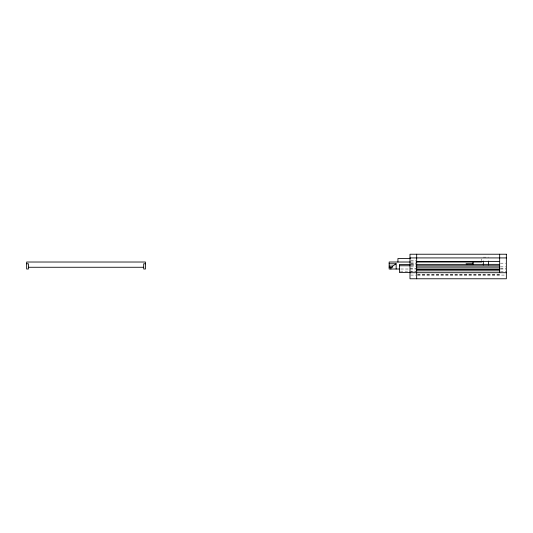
<?xml version="1.0" encoding="UTF-8"?>
<svg xmlns="http://www.w3.org/2000/svg" width="533" height="533" viewBox="0 0 533 533"><rect width="100%" height="100%" fill="white"/><g stroke="black" fill="none" stroke-linecap="round" stroke-linejoin="round"><path stroke-width="0.4" stroke-dasharray="2.67 2" d="M483.311 257.166L488.554 257.166M410.73 260.284L415.933 260.284M410.75 262.023L415.727 262.023M410.73 263.175L415.933 263.175M500.407 263.175L505.604 263.175M410.73 263.975L415.933 263.975M411.083 264.401L416.066 264.401M411.083 265.76L416.066 265.76M410.73 266.866L415.933 266.866M500.407 266.866L505.604 266.866M409.99 268.499L415.933 268.499M500.407 268.499L505.604 268.499M400.783 269.012L415.933 269.025M500.407 269.025L505.604 269.025M400.29 271.15L416.066 271.15M410.73 271.39L415.933 271.39M500.54 271.39L506.35 271.39M417.506 274.475L499.661 274.475M417.506 274.961L499.661 274.961M410.73 275.081L415.933 275.081M417.506 275.081L505.517 275.081M481.785 259.005L481.785 260.684"/><path stroke-width="0.8" d="M389.163 266.1L392.654 266.1L396.152 263.768L396.152 269.012M409.99 257.919L506.35 257.919M410.39 258.518L397.931 258.518L397.931 262.009M416.673 261.536L499.661 261.536M410.39 262.009L389.163 262.023L389.163 269.012L399.124 269.012M416.2 262.009L481.785 262.009L481.785 261.476M26.65 263.768L28.396 263.768L28.396 269.012L26.65 269.012L26.65 262.023L145.442 262.023L145.442 269.012L143.697 269.012L143.697 263.768L145.442 263.768M389.163 263.768L396.152 263.768M473.018 263.768L466.029 263.768L467.194 264.548M410.257 264.401L399.464 264.401L399.464 272.51L410.257 272.51M416.673 264.368L499.661 264.368M399.464 265.76L410.257 265.76M416.673 265.814L499.661 265.814M416.673 267.12L499.661 267.12M28.396 267.266L143.697 267.266M389.163 267.266L392.654 267.266L392.654 266.1M416.673 269.025L499.661 269.025M416.673 269.505L499.661 269.505M416.673 270.811L499.661 270.811M409.99 272.716L506.35 272.716M499.661 254.228L499.661 272.716M488.554 261.07L488.554 264.974M483.311 261.07L483.311 264.974M473.018 262.023L473.018 264.348M416.673 254.228L416.673 278.772M390.909 267.266L390.909 269.012M506.35 254.228L409.99 254.228L409.99 278.772L506.35 278.772L506.35 254.228"/></g></svg>
